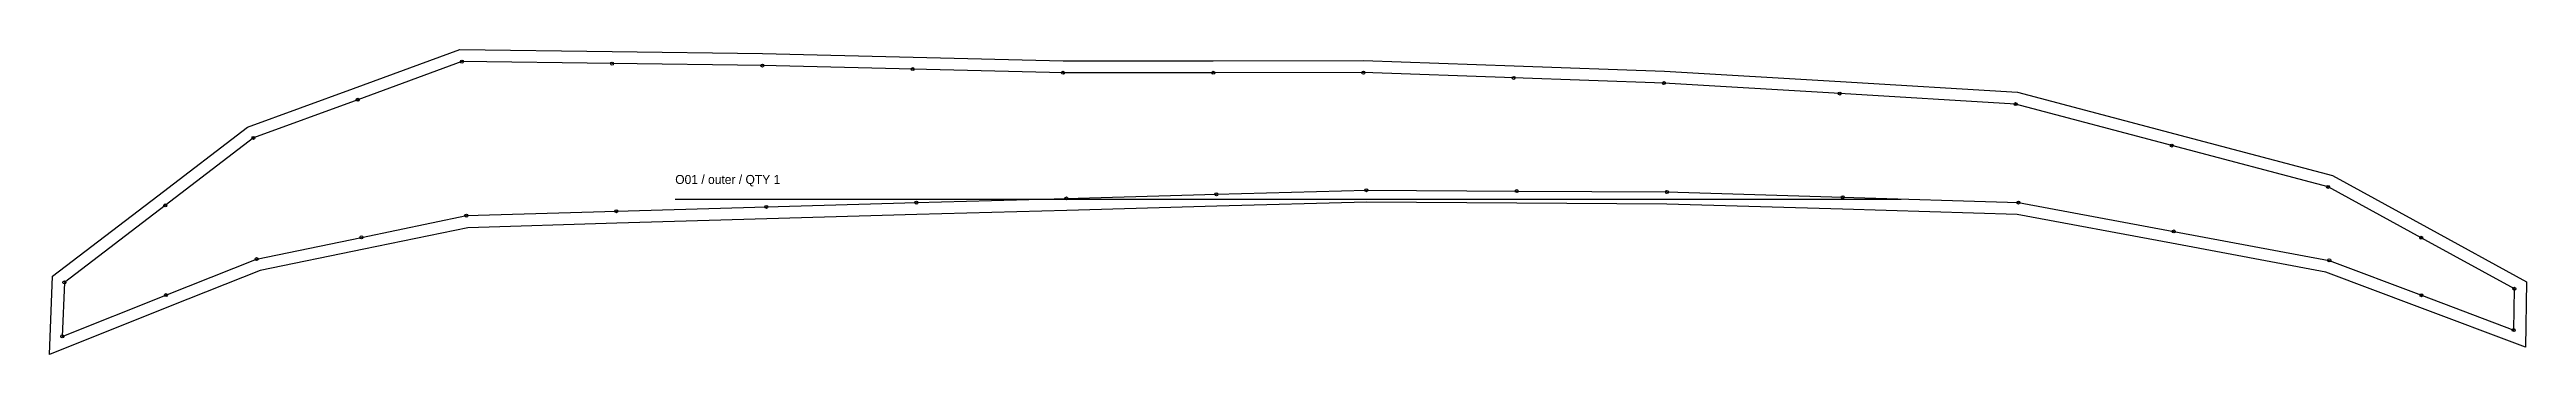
# Model space of a CAD drawing. Header units: millimetres. Extents: x -13 to 2463, y -18 to 286.
import ezdxf

# ---------------------------------------------------------------- set-up
doc = ezdxf.new("R2010")
doc.units = ezdxf.units.MM
for name, color, linetype in [('CUT', 7, 'Continuous'), ('GRAIN', 3, 'Continuous'), ('ID', 7, 'Continuous'), ('NOTCH', 1, 'Continuous'), ('SEW', 5, 'Continuous')]:
    doc.layers.add(name, color=color, linetype=linetype)

msp = doc.modelspace()

# ---------------------------------------------------------------- linework, layer by layer
at = {"layer": 'CUT'}
msp.add_lwpolyline([(-12.7, -18), (-9.7, 60), (95.6, 140.3), (185.2, 208.7), (291.2, 247.4), (397.4, 286.2), (549.8, 284.2), (700, 282.3), (850.4, 278.7), (1000.5, 275.1), (1150.4, 275.1), (1300.7, 275.2), (1451.2, 270), (1601.6, 264.8), (1777.4, 254.3), (1954.3, 243.7), (2111.7, 202.1), (2269.3, 160.5), (2363.6, 108.9), (2463.1, 54.6), (2462, -10.9), (2353.9, 29.9), (2262.7, 64.2), (2108.4, 92.9), (1953.9, 121.7), (1779.3, 126.9), (1603.8, 132.1), (1453.8, 133), (1303.8, 133.9), (1154, 129.8), (1004.1, 125.7), (854.1, 121.5), (704.2, 117.2), (554.3, 112.9), (405.4, 108.5), (301.6, 87.1), (197.7, 65.6), (108, 30)], close=True, dxfattribs=at)
at = {"layer": 'GRAIN'}
msp.add_line((612.7, 137.1), (1838.2, 137.1), dxfattribs=at)
at = {"layer": 'NOTCH'}
for centre in [(399.5, 274.2), (549.6, 272.2), (699.8, 270.3), (850.1, 266.7), (1000.3, 263.1), (1150.4, 263.1), (1300.5, 263.2), (1450.8, 258), (1601, 252.8), (295.3, 236.1), (1776.7, 242.3), (1952.4, 231.8), (191.1, 198.1), (2108.6, 190.5), (2264.8, 149.2), (102.9, 130.7), (553.9, 124.9), (703.9, 129.2), (853.8, 133.5), (1003.7, 137.7), (1153.7, 141.8), (1303.6, 145.9), (1453.8, 145), (1604, 144.1), (1779.6, 138.9), (1955.2, 133.6), (299.1, 98.8), (404, 120.5), (2110.6, 104.7), (2357.9, 98.4), (194.3, 77.1), (2266, 75.9), (2.1, 53.8), (103.6, 41.2), (2358.1, 41.1), (2451, 47.5), (0, 0), (2450.3, 6.3)]:
    msp.add_circle(centre, 1.5, dxfattribs=at)
at = {"layer": 'SEW'}
msp.add_lwpolyline([(0, 0), (103.6, 41.2), (194.3, 77.1), (299.1, 98.8), (404, 120.5), (553.9, 124.9), (703.9, 129.2), (853.8, 133.5), (1003.7, 137.7), (1153.7, 141.8), (1303.6, 145.9), (1453.8, 145), (1604, 144.1), (1779.6, 138.9), (1955.2, 133.6), (2110.6, 104.7), (2266, 75.9), (2358.1, 41.1), (2450.3, 6.3), (2451, 47.5), (2357.9, 98.4), (2264.8, 149.2), (2108.6, 190.5), (1952.4, 231.8), (1776.7, 242.3), (1601, 252.8), (1450.8, 258), (1300.5, 263.2), (1150.4, 263.1), (1000.3, 263.1), (850.1, 266.7), (699.8, 270.3), (549.6, 272.2), (399.5, 274.2), (295.3, 236.1), (191.1, 198.1), (102.9, 130.7), (2.1, 53.8)], close=True, dxfattribs=at)

# ---------------------------------------------------------------- texts
at = {"layer": 'ID'}
msp.add_text('O01 / outer / QTY 1', height=9, dxfattribs=at).set_placement((612.7, 152.1))

doc.saveas('drawing.dxf')
